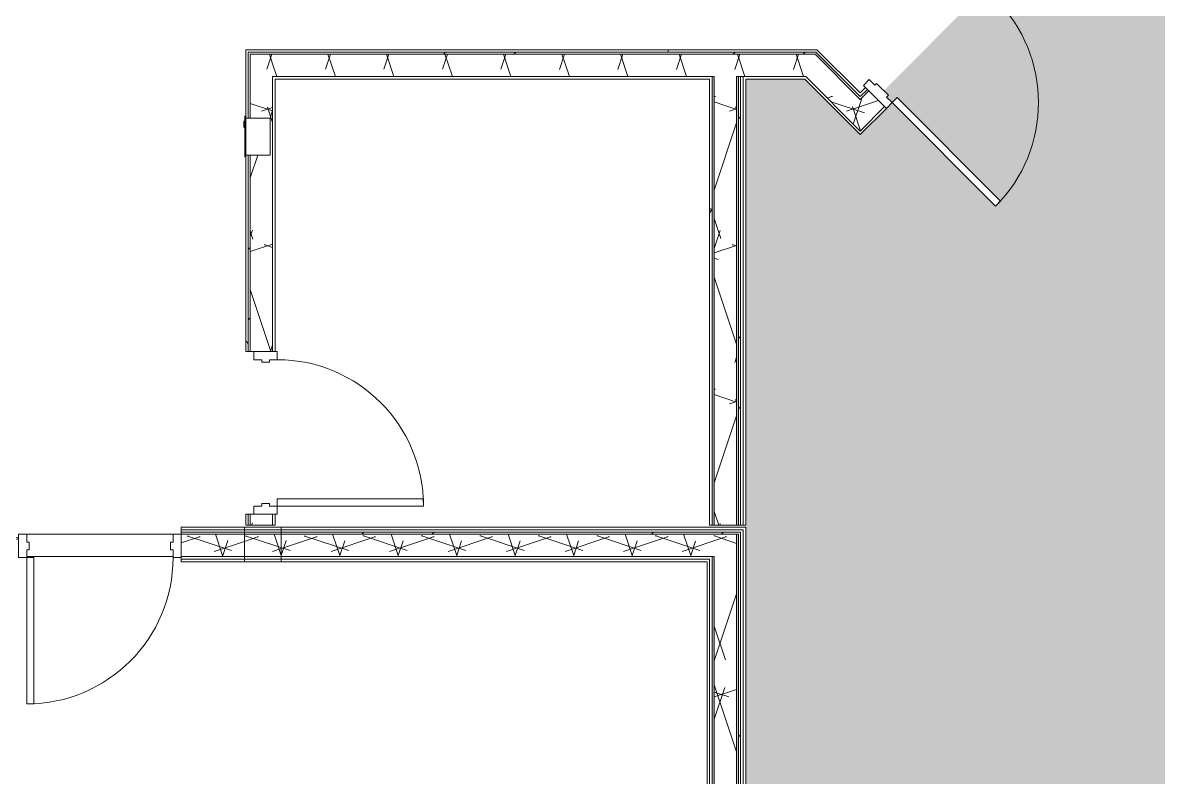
# Model space of a CAD drawing. Header units: inches. Extents: x -1551 to 2054, y 9767 to 12269.
# Drawn here: x 1268.5 to 1548, y 10201.7 to 10387.3 of the extents above; entities that cross this region are included whole.
import ezdxf

# ---------------------------------------------------------------- set-up
doc = ezdxf.new("R2010")
doc.units = ezdxf.units.IN
doc.header["$MEASUREMENT"] = 0
for name, color, linetype, lineweight in [('0-1', 7, 'Continuous', 5), ('0-2', 7, 'Continuous', 9), ('A-AREA-PATT-9', 8, 'Continuous', 9), ('A-DOOR', 31, 'Continuous', 9), ('A-DOOR-1', 7, 'Continuous', 9), ('A-DOOR-FRAM', 31, 'Continuous', 9), ('A-DOOR-FRAM-1', 7, 'Continuous', 9), ('A-FLOR-1', 7, 'Continuous', 9), ('A-WALL', 113, 'Continuous', 9), ('A-WALL-1', 7, 'Continuous', 9), ('A-WALL-PATT-1', 8, 'Continuous', 9), ('A-WALL-PATT-2', 253, 'Continuous', 9), ('A-WALL-PATT-3', 7, 'Continuous', 9), ('A-WALL-PATT-5', 111, 'Continuous', 9), ('E-FIRE', 2, 'Continuous', 9), ('I-WALL', 2, 'Continuous', 9), ('I-WALL-1', 1, 'Continuous', 5), ('I-WALL-2', 7, 'Continuous', 9)]:
    doc.layers.add(name, color=color, linetype=linetype, lineweight=lineweight)
pattern_1 = [(161.57, (1.8, 1.8), (-14.4010124, -0.0012439), [0, -102.456, 11.376, 0]), (18.43, (-1.8, 1.8), (-14.4010124, 0.0012439), [0, -102.456, 11.376, 0]), (108.43, (1.8, 1.8), (7.1973965, -36.003153), [34.146, -79.686]), (71.57, (-1.8, 1.8), (7.1973965, 36.003153), [34.146, -79.686])]
pattern_2 = [(45, (0, 0), (-35.63818, 35.63818), []), (45, (0, 54), (-35.63818, 35.63818), [])]
pattern_3 = [(0, (0, 0), (115.2, 28.8), [4.752, -81.648, 4.752, -81.648, -460.8]), (0, (0, 0), (115.2, 28.8), [-172.8, 4.752, -168.048, 4.752, -81.648, -201.6]), (0, (0, 0), (115.2, 28.8), [-432, 4.752, -52.848, 4.752, -139.248]), (120, (43.2, 14.4), (-82.54153, 85.36613), [4.752, -81.648, 4.752, -81.648, -460.8]), (120, (43.2, 14.4), (-82.54153, 85.36613), [-172.8, 4.752, -168.048, 4.752, -81.648, -201.6]), (120, (43.2, 14.4), (-82.54153, 85.36613), [-432, 4.752, -52.848, 4.752, -139.248]), (240, (57.6, 72), (-32.65847, -114.16613), [4.752, -81.648, 4.752, -81.648, -460.8]), (240, (57.6, 72), (-32.65847, -114.16613), [-172.8, 4.752, -168.048, 4.752, -81.648, -201.6]), (240, (57.6, 72), (-32.65847, -114.16613), [-432, 4.752, -52.848, 4.752, -139.248])]
pattern_4 = [(0, (3964.78, 0), (115.2, 28.8), [4.752, -81.648, 4.752, -81.648, -460.8]), (0, (3964.78, 0), (115.2, 28.8), [-172.8, 4.752, -168.048, 4.752, -81.648, -201.6]), (0, (3964.78, 0), (115.2, 28.8), [-432, 4.752, -52.848, 4.752, -139.248]), (120, (4007.98, 14.4), (-82.54153, 85.36613), [4.752, -81.648, 4.752, -81.648, -460.8]), (120, (4007.98, 14.4), (-82.54153, 85.36613), [-172.8, 4.752, -168.048, 4.752, -81.648, -201.6]), (120, (4007.98, 14.4), (-82.54153, 85.36613), [-432, 4.752, -52.848, 4.752, -139.248]), (240, (4022.38, 72), (-32.65847, -114.16613), [4.752, -81.648, 4.752, -81.648, -460.8]), (240, (4022.38, 72), (-32.65847, -114.16613), [-172.8, 4.752, -168.048, 4.752, -81.648, -201.6]), (240, (4022.38, 72), (-32.65847, -114.16613), [-432, 4.752, -52.848, 4.752, -139.248])]
pattern_5 = [(45, (3964.78, 0), (-35.63818, 35.63818), []), (45, (3964.78, 54), (-35.63818, 35.63818), [])]
pattern_6 = [(161.57, (3966.5794, 1.8), (-14.4010124, -0.0012439), [0, -102.456, 11.376, 0]), (18.43, (3962.9794, 1.8), (-14.4010124, 0.0012439), [0, -102.456, 11.376, 0]), (108.43, (3966.5794, 1.8), (7.1973965, -36.003153), [34.146, -79.686]), (71.57, (3962.9794, 1.8), (7.1973965, 36.003153), [34.146, -79.686])]

# ---------------------------------------------------------------- blocks, each defined once
blk = doc.blocks.new('CTR - 1st Phase - Shell_rvt-1-KEY PLAN - 1ST FLOOR')
at = {"layer": 'A-FLOR-1'}
for p, q in [((-2695.32, 10261.46), (-2659.32, 10261.46)), ((-2659.32, 10255.96), (-2695.32, 10255.96))]:
    blk.add_line(p, q, dxfattribs=at)
blk = doc.blocks.new('HOLLOW METAL - STAIR DOOR 3-0 x 7-0-2683074-KEY PLAN - 1ST FLOOR')
at = {"layer": 'A-DOOR-1'}
for p, q in [((18, 39.5), (16.25, 39.5)), ((16.25, 39.5), (16.25, 3.5)), ((18, 3.5), (18, 39.5)), ((16.25, 3.5), (18, 3.5))]:
    blk.add_line(p, q, dxfattribs=at)
blk.add_arc((18, 3.5), 36, 90, 180, dxfattribs=at)
at = {"layer": 'A-DOOR-FRAM-1'}
for p, q in [((-18, 3.5), (-20, 3.5)), ((-20, 3.5), (-20, -2.25)), ((-18, 1.5625), (-18, 3.5)), ((18, 3.5), (18, 1.5625)), ((20, 3.5), (18, 3.5)), ((20, -2.25), (20, 3.5)), ((-17.375, 1.5625), (-18, 1.5625)), ((-17.375, -0.3125), (-17.375, 1.5625)), ((18, 1.5625), (17.375, 1.5625)), ((17.375, 1.5625), (17.375, -0.3125)), ((-20, -2.25), (-18, -2.25)), ((-18, -2.25), (-18, -0.3125)), ((-18, -0.3125), (-17.375, -0.3125)), ((17.375, -0.3125), (18, -0.3125)), ((18, -0.3125), (18, -2.25)), ((18, -2.25), (20, -2.25))]:
    blk.add_line(p, q, dxfattribs=at)
blk = doc.blocks.new('CTR - 1st Phase -Stairs _ Elevators_rvt-1-KEY PLAN - 1ST FLOOR')
at = {"layer": 'A-WALL-PATT-1'}
h = blk.add_hatch(dxfattribs=at)
h.set_pattern_fill('FP_17', color=256, style=0, pattern_type=2)
h.set_pattern_definition(pattern_2)
h.paths.add_polyline_path([(-2641.77, 10261.46), (-2641.75, 10261.46), (-2641.75, 10261.96), (-2657.32, 10261.96), (-2657.32, 10261.46), (-2653.73, 10261.46)], flags=0)
h.paths.add_polyline_path([(-2706.5, 10261.46), (-2697.32, 10261.46), (-2697.32, 10261.96), (-2712.5, 10261.91), (-2712.5, 10261.46), (-2712, 10261.46)], flags=0)
h = blk.add_hatch(dxfattribs=at)
h.set_pattern_fill('FP_17', color=256, style=0, pattern_type=2)
h.set_pattern_definition(pattern_2)
h.paths.add_polyline_path([(-2519.62, 10261.46), (-2519.62, 10261.96), (-2641.75, 10261.96), (-2641.75, 10261.46), (-2520.12, 10261.46)], flags=0)
h = blk.add_hatch(dxfattribs=at)
h.set_pattern_fill('FP_17', color=256, style=0, pattern_type=2)
h.set_pattern_definition(pattern_2)
h.paths.add_polyline_path([(-2519.62, 10017.09), (-2519.62, 10069.31), (-2519.62, 10261.46), (-2520.12, 10261.46), (-2520.12, 10017.09)], flags=0)
at = {"layer": 'A-WALL-PATT-2'}
h = blk.add_hatch(dxfattribs=at)
h.set_pattern_fill('FP_4', color=256, style=0, pattern_type=2)
h.set_pattern_definition(pattern_1)
h.paths.add_polyline_path([(-2653.73, 10255.96), (-2641.75, 10255.96), (-2641.75, 10261.46), (-2657.32, 10261.46), (-2657.32, 10255.96)], flags=0)
h.paths.add_polyline_path([(-2712, 10255.96), (-2697.32, 10255.96), (-2697.32, 10261.46), (-2712, 10261.46), (-2712, 10256.85)], flags=0)
h = blk.add_hatch(dxfattribs=at)
h.set_pattern_fill('FP_4', color=256, style=0, pattern_type=2)
h.set_pattern_definition(pattern_1)
h.paths.add_polyline_path([(-2586.19, 10255.96), (-2520.62, 10255.96), (-2520.62, 10261.46), (-2641.75, 10261.46), (-2641.75, 10255.96)], flags=0)
h = blk.add_hatch(dxfattribs=at)
h.set_pattern_fill('FP_4', color=256, style=0, pattern_type=2)
h.set_pattern_definition(pattern_1)
h.paths.add_polyline_path([(-2520.62, 10017.09), (-2520.63, 10255.96), (-2526.12, 10255.96), (-2526.12, 10017.09)], flags=0)
at = {"layer": 'A-WALL-PATT-3'}
h = blk.add_hatch(dxfattribs=at)
h.set_pattern_fill('FP_3', color=256, style=0, pattern_type=2)
h.set_pattern_definition(pattern_3)
h.paths.add_polyline_path([(-2519, 10017.09), (-2519, 10261.96), (-2519.62, 10261.96), (-2519.62, 10017.09)], flags=0)
h = blk.add_hatch(dxfattribs=at)
h.set_pattern_fill('FP_3', color=256, style=0, pattern_type=2)
h.set_pattern_definition(pattern_3)
h.paths.add_polyline_path([(-2519, 10017.09), (-2518.37, 10017.1), (-2518.37, 10262.59), (-2519, 10262.59), (-2519, 10017.1)], flags=0)
h = blk.add_hatch(dxfattribs=at)
h.set_pattern_fill('FP_3', color=256, style=0, pattern_type=2)
h.set_pattern_definition(pattern_3)
h.paths.add_polyline_path([(-2527.25, 10017.09), (-2527.25, 10185.09), (-2527.87, 10185.09), (-2527.87, 10017.09)], flags=0)
h.paths.add_polyline_path([(-2527.25, 10190.59), (-2527.25, 10254.71), (-2527.87, 10254.71), (-2527.87, 10190.59)], flags=0)
h = blk.add_hatch(dxfattribs=at)
h.set_pattern_fill('FP_3', color=256, style=0, pattern_type=2)
h.set_pattern_definition(pattern_3)
h.paths.add_polyline_path([(-2527.25, 10017.09), (-2526.62, 10017.09), (-2526.62, 10185.09), (-2527.25, 10185.09), (-2527.25, 10018.58)], flags=0)
h.paths.add_polyline_path([(-2526.62, 10190.59), (-2526.62, 10255.34), (-2527.25, 10255.34), (-2527.25, 10190.59)], flags=0)
at = {"layer": 'I-WALL-1'}
blk.add_hatch(color=256, dxfattribs=at).paths.add_polyline_path([(-2520.62, 10017.09), (-2520.12, 10017.09), (-2520.12, 10261.46), (-2520.62, 10261.46), (-2520.62, 10069.31)], flags=0)
h = blk.add_hatch(color=256, dxfattribs=at)
h.paths.add_polyline_path([(-2526.12, 10017.09), (-2526.12, 10185.09), (-2526.62, 10185.09), (-2526.62, 10017.09)], flags=0)
h.paths.add_polyline_path([(-2526.3, 10190.59), (-2526.12, 10190.59), (-2526.12, 10255.96), (-2526.62, 10255.96), (-2526.62, 10190.59)], flags=0)
at = {"layer": 'A-WALL-1'}
for p, q in [((-2657.32, 10262.59), (-2632.75, 10262.59)), ((-2657.32, 10261.96), (-2632.75, 10261.96)), ((-2657.32, 10261.46), (-2632.75, 10261.46)), ((-2641.75, 10262.59), (-2519, 10262.59)), ((-2641.75, 10261.96), (-2519.62, 10261.96)), ((-2641.75, 10261.46), (-2520.62, 10261.46)), ((-2520.62, 10261.46), (-2520.12, 10261.46)), ((-2520.62, 10261.46), (-2520.12, 10261.46)), ((-2520.62, 10261.46), (-2520.62, 10255.96)), ((-2520.12, 10261.46), (-2520.12, 10254.71)), ((-2519.62, 10261.96), (-2519.62, 10261.46)), ((-2519.62, 10261.46), (-2519.62, 10254.71)), ((-2519, 10262.59), (-2519, 10261.96)), ((-2519, 10261.96), (-2519, 10254.71)), ((-2657.32, 10255.96), (-2632.75, 10255.96)), ((-2657.32, 10255.34), (-2632.75, 10255.34)), ((-2641.75, 10255.96), (-2526.62, 10255.96)), ((-2641.75, 10255.34), (-2527.25, 10255.34)), ((-2527.25, 10255.34), (-2527.25, 10254.71)), ((-2527.25, 10254.71), (-2527.25, 10190.59)), ((-2526.62, 10255.96), (-2526.12, 10255.96)), ((-2526.62, 10255.96), (-2526.12, 10255.96)), ((-2526.62, 10255.96), (-2526.62, 10255.34)), ((-2526.62, 10255.34), (-2526.62, 10254.71)), ((-2526.62, 10254.71), (-2526.62, 10190.59)), ((-2526.12, 10255.96), (-2526.12, 10254.71)), ((-2526.12, 10254.71), (-2526.12, 10190.59)), ((-2520.62, 10255.96), (-2520.62, 10254.71)), ((-2520.62, 10254.71), (-2520.62, 10017.09)), ((-2520.12, 10254.71), (-2520.12, 10017.09)), ((-2519.62, 10254.71), (-2519.62, 10017.09)), ((-2519, 10254.71), (-2519, 10017.09))]:
    blk.add_line(p, q, dxfattribs=at)
at = {"layer": 'I-WALL-2'}
for p, q in [((-2632.75, 10263.21), (-2657.32, 10263.21)), ((-2657.32, 10263.21), (-2657.32, 10261.46)), ((-2518.37, 10263.21), (-2641.75, 10263.21)), ((-2641.75, 10263.21), (-2641.75, 10254.71)), ((-2632.75, 10254.71), (-2632.75, 10263.21)), ((-2518.37, 10262.59), (-2518.37, 10263.21)), ((-2518.37, 10254.71), (-2518.37, 10262.59)), ((-2657.32, 10255.71), (-2657.32, 10254.71)), ((-2657.32, 10254.71), (-2632.75, 10254.71)), ((-2641.75, 10254.71), (-2527.87, 10254.71)), ((-2527.87, 10254.71), (-2527.87, 10191.21)), ((-2518.37, 10017.09), (-2518.37, 10254.71))]:
    blk.add_line(p, q, dxfattribs=at)
at = {"layer": '0-2', "rotation": 180}
blk.add_blockref('HOLLOW METAL - STAIR DOOR 3-0 x 7-0-2683074-KEY PLAN - 1ST FLOOR', (-2677.32, 10259.21), dxfattribs=at)
blk = doc.blocks.new('HOLLOW METAL - HM - WOOD LEAF - 20 MIN - 3-0 x 7-0-2191981-KEY PLAN - 1ST FLOOR')
at = {"layer": 'A-DOOR'}
for p, q in [((18, 40.375), (16.25, 40.375)), ((16.25, 40.375), (16.25, 4.375)), ((18, 4.375), (18, 40.375)), ((16.25, 4.375), (18, 4.375))]:
    blk.add_line(p, q, dxfattribs=at)
blk.add_arc((18, 4.375), 36, 90, 180, dxfattribs=at)
at = {"layer": 'A-DOOR-FRAM'}
for p, q in [((-18, 4.375), (-20, 4.375)), ((-20, 4.375), (-20, -1.375)), ((-18, 2.4375), (-18, 4.375)), ((18, 4.375), (18, 2.4375)), ((20, 4.375), (18, 4.375)), ((20, -1.375), (20, 4.375)), ((-17.375, 2.4375), (-18, 2.4375)), ((-18, -1.375), (-18, 0.5625)), ((-18, 0.5625), (-17.375, 0.5625)), ((-17.375, 0.5625), (-17.375, 2.4375)), ((18, 2.4375), (17.375, 2.4375)), ((17.375, 2.4375), (17.375, 0.5625)), ((17.375, 0.5625), (18, 0.5625)), ((18, 0.5625), (18, -1.375)), ((-20, -1.375), (-18, -1.375)), ((18, -1.375), (20, -1.375))]:
    blk.add_line(p, q, dxfattribs=at)
blk = doc.blocks.new('104416 - Fire Extinguishers - Wall - Class A - Light - 2A-2311561-KEY PLAN - 1ST FLOOR')
at = {"layer": 'E-FIRE'}
for p, q in [((13.63, 2.37), (22.75, 2.37)), ((13.63, -3.63), (13.63, 2.37)), ((22.75, 2.37), (22.75, -3.63)), ((13.19, -3.88), (13.19, -3.63)), ((13.19, -3.63), (23.19, -3.63)), ((13.19, -3.63), (13.19, -3.88)), ((23.19, -3.88), (13.19, -3.88)), ((23.19, -3.88), (13.19, -3.88)), ((14.41, -4.13), (14.41, -3.88)), ((14.41, -4.13), (14.41, -3.88)), ((14.41, -4.13), (14.41, -3.88)), ((14.44, -4.13), (14.44, -3.88)), ((14.84, -4.13), (14.44, -4.13)), ((14.84, -4.13), (14.84, -3.88)), ((15.03, -4.13), (14.84, -4.13)), ((15.08, -4.13), (14.84, -4.13)), ((14.95, -4.13), (14.95, -3.88)), ((15.03, -4.13), (15.03, -3.88)), ((15.11, -4.13), (15.03, -4.13)), ((15.04, -4.13), (15.04, -3.88)), ((15.08, -4.13), (15.08, -3.88)), ((15.08, -4.13), (15.08, -3.88)), ((15.11, -4.13), (15.11, -3.88)), ((15.11, -4.13), (15.11, -3.88)), ((15.11, -4.13), (15.11, -3.88)), ((15.24, -4.13), (15.11, -4.13)), ((15.24, -4.13), (15.24, -3.88)), ((15.51, -4.13), (15.24, -4.13)), ((15.51, -4.13), (15.51, -3.88)), ((15.73, -4.13), (15.51, -4.13)), ((15.73, -4.13), (15.73, -3.88)), ((15.91, -4.13), (15.73, -4.13)), ((15.91, -4.13), (15.73, -4.13)), ((15.87, -4.13), (15.73, -4.13)), ((15.87, -4.13), (15.87, -3.88)), ((15.91, -4.13), (15.87, -4.13)), ((15.91, -4.13), (15.91, -3.88)), ((15.91, -4.13), (15.91, -3.88)), ((15.91, -4.13), (15.91, -3.88)), ((15.94, -4.13), (15.94, -3.88)), ((15.94, -4.13), (15.94, -3.88)), ((23.19, -3.63), (23.19, -3.88)), ((23.19, -3.88), (23.19, -3.63))]:
    blk.add_line(p, q, dxfattribs=at)
blk = doc.blocks.new('HOLLOW METAL - UNIT DOOR-2191978-KEY PLAN - 1ST FLOOR')
at = {"layer": 'A-DOOR'}
for p, q in [((18, 39.875), (16.25, 39.875)), ((16.25, 39.875), (16.25, 3.875)), ((18, 3.875), (18, 39.875)), ((16.25, 3.875), (18, 3.875))]:
    blk.add_line(p, q, dxfattribs=at)
blk.add_arc((18, 3.875), 36, 90, 180, dxfattribs=at)
at = {"layer": 'A-DOOR-FRAM'}
for p, q in [((-18, 3.875), (-20, 3.875)), ((-20, 3.875), (-20, -4.125)), ((-18, 1.9375), (-18, 3.875)), ((18, 3.875), (18, 1.9375)), ((20, 3.875), (18, 3.875)), ((20, -4.125), (20, 3.875)), ((-17.375, 1.9375), (-18, 1.9375)), ((-17.375, -2.1875), (-17.375, 1.9375)), ((18, 1.9375), (17.375, 1.9375)), ((17.375, 1.9375), (17.375, -2.1875)), ((-18, -4.125), (-18, -2.1875)), ((-18, -2.1875), (-17.375, -2.1875)), ((17.375, -2.1875), (18, -2.1875)), ((18, -2.1875), (18, -4.125)), ((-20, -4.125), (-18, -4.125)), ((18, -4.125), (20, -4.125))]:
    blk.add_line(p, q, dxfattribs=at)

msp = doc.modelspace()

# ---------------------------------------------------------------- hatches: boundary and pattern name
at = {"layer": 'A-AREA-PATT-9'}
h = msp.add_hatch(color=256, dxfattribs=at)
h.paths.add_polyline_path([(1482.45, 10367.64), (1483.69, 10368.88), (1509.15, 10343.42), (1507.91, 10342.19), (1483.73, 10366.36)], flags=0)
h.paths.add_polyline_path([(1652.81, 10014.9), (1652.81, 10017.71), (1859.33, 10017.71), (1859.33, 10247.85), (1838.52, 10247.85), (1838.52, 10275.73), (1859.33, 10275.73), (1859.33, 10411.35), (1526.16, 10411.35), (1507.91, 10393.1), (1506.54, 10394.47), (1506.1, 10394.02), (1504.9, 10395.22), (1480.42, 10370.56), (1481.52, 10369.45), (1481.08, 10369.01), (1482.45, 10367.64), (1474.58, 10359.78), (1460.95, 10373.41), (1446.41, 10373.41), (1446.41, 10017.71), (1615.31, 10017.71), (1615.43, 10017.71), (1616.06, 10017.71), (1616.06, 10014.9), (1652.06, 10014.9), (1652.06, 10017.71), (1652.68, 10017.71), (1652.68, 10014.9)], flags=0)
at = {"layer": 'A-WALL-PATT-1'}
h = msp.add_hatch(dxfattribs=at)
h.set_pattern_fill('FP_17', color=256, style=0, pattern_type=2)
h.set_pattern_definition(pattern_5)
h.paths.add_polyline_path([(1445.16, 10263.71), (1445.16, 10374.04), (1444.66, 10374.04), (1444.66, 10263.71), (1445, 10263.71)], flags=0)
at = {"layer": 'A-WALL-PATT-2'}
h = msp.add_hatch(dxfattribs=at)
h.set_pattern_fill('FP_4', color=256, style=0, pattern_type=2)
h.set_pattern_definition(pattern_6)
h.paths.add_polyline_path([(1438.66, 10263.71), (1444.16, 10263.71), (1444.16, 10374.04), (1438.66, 10374.04), (1438.66, 10266.72)], flags=0)
at = {"layer": 'A-WALL-PATT-3'}
h = msp.add_hatch(dxfattribs=at)
h.set_pattern_fill('FP_3', color=256, style=0, pattern_type=2)
h.set_pattern_definition(pattern_4)
h.paths.add_polyline_path([(1438.16, 10263.71), (1438.16, 10374.04), (1437.53, 10374.04), (1437.53, 10263.71)], flags=0)
at = {"layer": 'A-WALL-PATT-5'}
h = msp.add_hatch(dxfattribs=at)
h.set_pattern_fill('FP_4', color=256, style=0, pattern_type=2)
h.set_pattern_definition(pattern_6)
h.paths.add_polyline_path([(1478.47, 10364.55), (1480.6, 10366.67), (1476.71, 10370.56), (1474.59, 10368.44), (1478.12, 10364.9)], flags=0)
h.paths.add_polyline_path([(1508.88, 10394.95), (1525.75, 10411.98), (1521.85, 10415.7), (1505.04, 10398.8), (1507.95, 10395.88)], flags=0)
h = msp.add_hatch(dxfattribs=at)
h.set_pattern_fill('FP_3', color=256, style=0, pattern_type=2)
h.set_pattern_definition(pattern_4)
h.paths.add_polyline_path([(1323.34, 10263.71), (1323.97, 10263.71), (1323.97, 10266.41), (1323.34, 10266.41)], flags=0)
h.paths.add_polyline_path([(1323.34, 10306.41), (1323.97, 10306.41), (1323.97, 10354.73), (1323.34, 10354.73), (1323.34, 10345.68)], flags=0)
h.paths.add_polyline_path([(1323.97, 10363.85), (1323.97, 10380.66), (1323.34, 10380.66), (1323.36, 10363.85)], flags=0)
h = msp.add_hatch(dxfattribs=at)
h.set_pattern_fill('FP_3', color=256, style=0, pattern_type=2)
h.set_pattern_definition(pattern_4)
h.paths.add_polyline_path([(1429.24, 10380.04), (1438.16, 10380.04), (1438.16, 10380.66), (1323.97, 10380.66), (1323.97, 10380.04), (1412.36, 10380.04)], flags=0)
h = msp.add_hatch(dxfattribs=at)
h.set_pattern_fill('FP_17', color=256, style=0, pattern_type=2)
h.set_pattern_definition(pattern_5)
h.paths.add_polyline_path([(1324.47, 10263.71), (1324.47, 10266.41), (1323.97, 10266.41), (1323.97, 10263.71)], flags=0)
h.paths.add_polyline_path([(1323.97, 10306.41), (1324.47, 10306.41), (1324.46, 10354.73), (1323.97, 10354.73), (1323.97, 10345.68)], flags=0)
h.paths.add_polyline_path([(1323.97, 10363.85), (1324.47, 10363.85), (1324.47, 10380.04), (1323.97, 10380.04), (1323.97, 10365.42)], flags=0)
h = msp.add_hatch(dxfattribs=at)
h.set_pattern_fill('FP_17', color=256, style=0, pattern_type=2)
h.set_pattern_definition(pattern_5)
h.paths.add_polyline_path([(1412.36, 10379.54), (1438.66, 10379.54), (1438.66, 10380.04), (1324.47, 10380.04), (1324.47, 10379.54), (1378.59, 10379.54)], flags=0)
h = msp.add_hatch(dxfattribs=at)
h.set_pattern_fill('FP_4', color=256, style=0, pattern_type=2)
h.set_pattern_definition(pattern_6)
h.paths.add_polyline_path([(1325.34, 10263.71), (1329.97, 10263.71), (1329.97, 10266.41), (1324.47, 10266.41), (1324.47, 10263.71)], flags=0)
h.paths.add_polyline_path([(1329.97, 10306.41), (1329.97, 10379.54), (1324.47, 10379.54), (1324.47, 10363.85), (1329.34, 10363.85), (1329.34, 10354.73), (1324.47, 10354.73), (1324.47, 10306.41), (1329.16, 10306.41)], flags=0)
h = msp.add_hatch(dxfattribs=at)
h.set_pattern_fill('FP_4', color=256, style=0, pattern_type=2)
h.set_pattern_definition(pattern_6)
h.paths.add_polyline_path([(1412.36, 10374.04), (1438.66, 10374.04), (1438.66, 10379.54), (1329.97, 10379.54), (1329.97, 10374.04), (1378.59, 10374.04)], flags=0)
h = msp.add_hatch(dxfattribs=at)
h.set_pattern_fill('FP_17', color=256, style=0, pattern_type=2)
h.set_pattern_definition(pattern_5)
h.paths.add_polyline_path([(1463.95, 10379.54), (1464.19, 10379.54), (1463.48, 10380.04), (1438.66, 10380.04), (1438.66, 10379.54), (1463.69, 10379.54)], flags=0)
h = msp.add_hatch(dxfattribs=at)
h.set_pattern_fill('FP_4', color=256, style=0, pattern_type=2)
h.set_pattern_definition(pattern_6)
h.paths.add_polyline_path([(1460.95, 10374.04), (1468.98, 10374.04), (1463.48, 10379.54), (1438.66, 10379.54), (1438.66, 10374.04), (1446.13, 10374.04)], flags=0)
h = msp.add_hatch(dxfattribs=at)
h.set_pattern_fill('FP_4', color=256, style=0, pattern_type=2)
h.set_pattern_definition(pattern_6)
h.paths.add_polyline_path([(1474.59, 10360.66), (1478.47, 10364.55), (1468.98, 10374.04), (1461.2, 10374.04), (1469.82, 10365.42)], flags=0)
at = {"layer": 'I-WALL-1'}
for points in [[(1438.66, 10263.71), (1438.66, 10374.04), (1438.16, 10374.04), (1438.16, 10263.71)], [(1444.16, 10263.71), (1444.66, 10263.71), (1444.66, 10374.04), (1444.16, 10374.04), (1444.16, 10266.72)]]:
    msp.add_hatch(color=256, dxfattribs=at).paths.add_polyline_path(points, flags=0)

# ---------------------------------------------------------------- linework, layer by layer
at = {"layer": 'A-WALL'}
for p, q in [((1323.97, 10380.04), (1323.97, 10363.85)), ((1323.97, 10380.04), (1463.69, 10380.04)), ((1324.47, 10379.54), (1324.47, 10363.85)), ((1324.47, 10379.54), (1463.48, 10379.54)), ((1463.48, 10379.54), (1474.59, 10368.44)), ((1463.69, 10380.04), (1474.59, 10369.14)), ((1329.97, 10374.04), (1329.97, 10306.41)), ((1329.97, 10374.04), (1438.66, 10374.04)), ((1438.16, 10374.04), (1438.16, 10263.71)), ((1438.66, 10374.04), (1438.66, 10263.71)), ((1444.16, 10374.04), (1444.16, 10263.71)), ((1444.16, 10374.04), (1461.2, 10374.04)), ((1444.66, 10374.04), (1444.66, 10263.71)), ((1445.16, 10374.04), (1445.16, 10263.71)), ((1445.78, 10374.04), (1445.78, 10263.71)), ((1461.2, 10374.04), (1474.59, 10360.66)), ((1474.59, 10369.14), (1476.35, 10370.91)), ((1474.59, 10368.44), (1476.71, 10370.56)), ((1480.6, 10366.67), (1474.59, 10360.66)), ((1323.97, 10354.73), (1323.97, 10306.41)), ((1324.47, 10354.73), (1324.47, 10306.41)), ((1323.97, 10266.41), (1323.97, 10263.71)), ((1324.47, 10266.41), (1324.47, 10263.71)), ((1329.97, 10266.41), (1329.97, 10263.71))]:
    msp.add_line(p, q, dxfattribs=at)
at = {"layer": 'I-WALL'}
for p, q in [((1323.34, 10380.66), (1323.34, 10364.29)), ((1463.95, 10380.66), (1323.34, 10380.66)), ((1474.59, 10370.03), (1463.95, 10380.66)), ((1330.59, 10306.41), (1330.59, 10373.41)), ((1330.59, 10373.41), (1437.53, 10373.41)), ((1437.53, 10373.41), (1437.53, 10263.71)), ((1446.41, 10263.71), (1446.41, 10373.41)), ((1446.41, 10373.41), (1460.95, 10373.41)), ((1460.95, 10373.41), (1474.59, 10359.77)), ((1475.91, 10371.35), (1474.59, 10370.03)), ((1474.59, 10359.77), (1481.04, 10366.23)), ((1323.34, 10354.29), (1323.34, 10306.41)), ((1323.34, 10306.41), (1325.34, 10306.41)), ((1325.34, 10266.41), (1323.34, 10266.41)), ((1323.34, 10266.41), (1323.34, 10263.71)), ((1330.59, 10263.71), (1330.59, 10266.41)), ((1323.34, 10263.71), (1330.59, 10263.71)), ((1437.53, 10263.71), (1446.41, 10263.71))]:
    msp.add_line(p, q, dxfattribs=at)

# ---------------------------------------------------------------- block references
at = {"layer": '0-1'}
for name in ['CTR - 1st Phase - Shell_rvt-1-KEY PLAN - 1ST FLOOR', 'CTR - 1st Phase -Stairs _ Elevators_rvt-1-KEY PLAN - 1ST FLOOR']:
    msp.add_blockref(name, (3964.78, 0), dxfattribs=at)
at = {"layer": 'A-DOOR'}
for name, p, rotation in [('HOLLOW METAL - UNIT DOOR-2191978-KEY PLAN - 1ST FLOOR', (1492.44, 10383.11), 225.0000000000013), ('HOLLOW METAL - HM - WOOD LEAF - 20 MIN - 3-0 x 7-0-2191981-KEY PLAN - 1ST FLOOR', (1326.72, 10286.41), 270.0000000000005)]:
    msp.add_blockref(name, p, dxfattribs=dict(at, rotation=rotation))
at = {"layer": 'E-FIRE', "rotation": 270.0000000000005}
msp.add_blockref('104416 - Fire Extinguishers - Wall - Class A - Light - 2A-2311561-KEY PLAN - 1ST FLOOR', (1326.97, 10377.48), dxfattribs=at)

doc.saveas('drawing.dxf')
